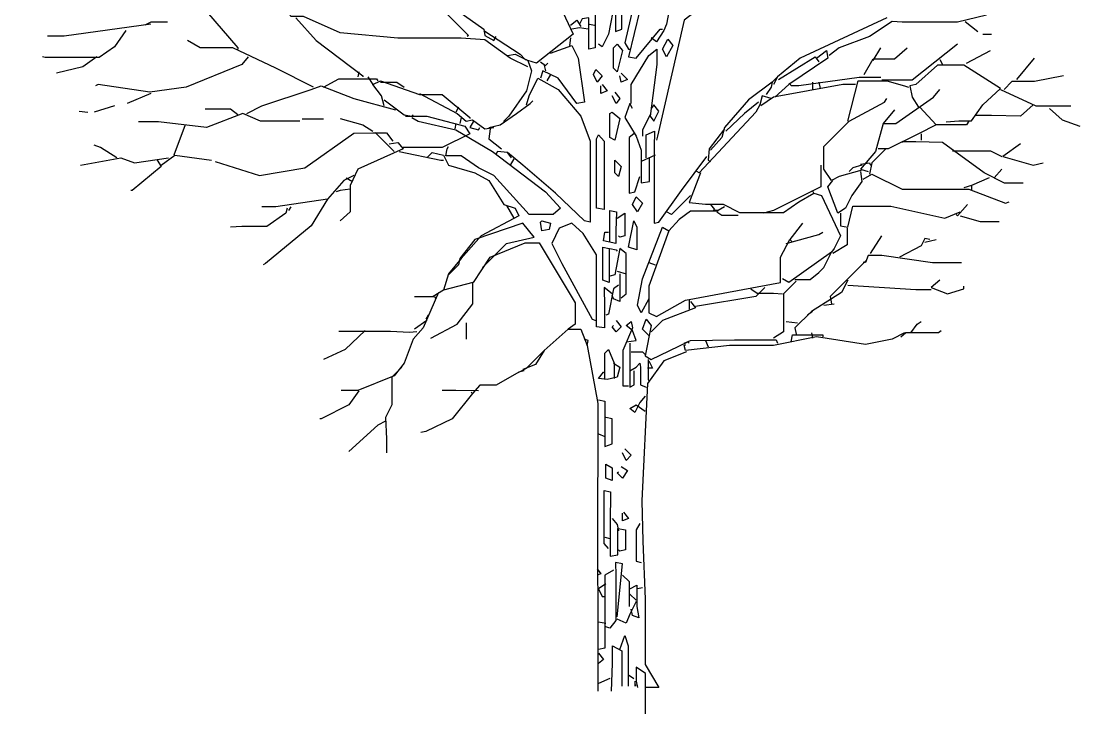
# Model space of a CAD drawing. Header units: inches. Extents: x 22 to 131, y 14 to 165.
# Drawn here: x 22.3 to 120.3, y 14 to 78 of the extents above; entities that cross this region are included whole.
import ezdxf

# ---------------------------------------------------------------- set-up
doc = ezdxf.new("R2010")
doc.units = ezdxf.units.IN
doc.header["$MEASUREMENT"] = 0
doc.layers.add('Standard', color=7, linetype='Continuous')

# ---------------------------------------------------------------- blocks, each defined once
blk = doc.blocks.new('A$C13CE6FD1')
at = {"layer": 'Standard', "color": 3, "linetype": 'Continuous'}
for points in [[(27.417, 78.925), (34.533, 78.925), (37.683, 77.933), (38.5, 76.767), (38.733, 76.3), (39.9, 76.3), (41.533, 74.9), (41.533, 73.383), (43.867, 72.45), (47.017, 69.883), (49.467, 66.383), (51.1, 62.883), (47.717, 60.2), (46.9, 60.433)], [(60.316, 76.883), (59.617, 75.95), (58.45, 71.75), (57.283, 65.1), (56.233, 60.783), (56.933, 60.667), (59.15, 63.35), (59.383, 63.35)], [(29.283, 74.55), (29.4, 73.617), (30.566, 72.683), (31.5, 71.867), (32.2, 71.167), (34.066, 69.533), (35.117, 69.067), (36.05, 68.833), (38.733, 66.267), (42.816, 63.35), (42.933, 62.767), (43.75, 62.3), (43.983, 62.65)], [(61.367, 72.333), (59.733, 63.817), (59.5, 63.233), (58.8, 62.183), (58.333, 62.533)], [(57.05, 69.767), (56.467, 69.183), (55.533, 68.95), (54.367, 62.883), (53.783, 61.717), (53.433, 61.95)], [(0, 68.833), (6.3, 65.683), (16.333, 65.1), (17.15, 64.983), (20.066, 61.6), (20.066, 61.483)], [(53.142, 67.083), (53.142, 61.6), (52.558, 61.483), (52.558, 64.4), (51.917, 64.283), (51.683, 63.817)], [(57.517, 66.967), (56.933, 66.617), (55.883, 62.067), (56.233, 61.483), (56.35, 61.483)], [(46.9, 59.85), (45.267, 60.667), (42.933, 62.358), (40.717, 62.504), (34.883, 62.504), (29.517, 63), (26.133, 64.517), (24.967, 64.517), (24.383, 65.683), (25.083, 66.208), (28.233, 66.063), (31.15, 66.063), (34.417, 64.867), (39.316, 64.867), (41.417, 62.767), (41.3, 62.65)], [(55.008, 64.867), (55.008, 63.117), (55.592, 63.35), (55.592, 65.1), (55.183, 64.983), (55.008, 64.867)], [(62.417, 64.983), (61.367, 64.167), (58.917, 53.433), (58.8, 53.083)], [(12.017, 63.817), (3.967, 62.708), (2.45, 62.708)], [(13.533, 63.992), (12.017, 63.992), (11.433, 63.7)], [(25.433, 64.4), (27.3, 62.3), (31.617, 59.033), (31.617, 58.917)], [(50.867, 63.7), (51.45, 64.167), (51.8, 63.583)], [(52.617, 63.817), (53.083, 63.7)], [(80.15, 64.4), (72.1, 60.667), (70, 58.917), (69.65, 58.217)], [(89.367, 64.633), (86.683, 63.992), (81.55, 63.992), (80.617, 64.05), (78.517, 62.65), (75.717, 61.6), (74.783, 60.9)], [(87.383, 64.05), (88.55, 63.117)], [(9.683, 63.233), (8.633, 61.717), (7.233, 60.725), (2.217, 60.725), (1.983, 60.783)], [(42.816, 63.233), (46.2, 61.017), (46.667, 60.55), (46.783, 60.55)], [(52.5, 63.35), (51.683, 63.467), (50.983, 63.35)], [(89.017, 62.883), (89.833, 62.883)], [(27.066, 57.983), (23.566, 59.733), (19.6, 61.6), (16.566, 61.6), (15.4, 62.3)], [(49, 61.133), (50.983, 61.833), (51.566, 60.667), (52.15, 56.583), (51.45, 56.467), (49.7, 58.8), (48.3, 59.5), (48.066, 58.8)], [(50.867, 62.533), (50.75, 61.833)], [(55.183, 61.95), (55.65, 61.367), (55.183, 59.383), (54.833, 59.733), (54.833, 61.6), (55.183, 61.95)], [(59.85, 62.417), (60.316, 61.833), (59.733, 60.783), (59.383, 61.483), (59.85, 62.417)], [(86.683, 61.95), (82.483, 58.625), (79.683, 58.625)], [(7, 60.783), (5.717, 59.85), (3.267, 59.267)], [(21, 60.783), (20.417, 60.083), (15.283, 57.983), (11.9, 57.517), (7.117, 58.217), (6.883, 58.1)], [(45.033, 60.9), (45.733, 61.017), (46.9, 60.433), (47.25, 59.5), (46.783, 57.633), (45.15, 55.3), (44.683, 54.833), (44.683, 54.717)], [(56.467, 56.467), (56.467, 58.217), (58.1, 60.9), (58.858, 61.483), (58.858, 60.083), (58.217, 55.3), (58.566, 54.833), (59.033, 55.767), (58.566, 56.35), (58.333, 56)], [(73.617, 60.667), (74.55, 61.367), (74.667, 60.667), (71.05, 58.217), (69.767, 57.05)], [(70.117, 58.683), (73.5, 60.783), (73.85, 60.317)], [(78.05, 59.15), (78.867, 60.608), (80.85, 60.608), (82.017, 61.6)], [(78.867, 60.433), (79.566, 61.6)], [(87.5, 60.2), (89.717, 61.367)], [(48.066, 60.317), (48.533, 59.967), (48.767, 60.2)], [(48.417, 59.967), (48.533, 59.5)], [(85.633, 54.775), (86.8, 54.863), (87.967, 54.863), (89.017, 56.35), (90.65, 57.867), (87.267, 60.025), (84.816, 60.025), (82.833, 58.217), (82.25, 58.1), (82.483, 57.05), (83.066, 56.117)], [(85.05, 60.55), (85.283, 60.083)], [(92.167, 58.683), (93.8, 60.667)], [(31.267, 59.383), (31.15, 58.917)], [(32.083, 58.917), (32.55, 58.217)], [(46.783, 56.35), (47.017, 57.167), (47.833, 58.8), (49.7, 57.75), (51.8, 55.3), (52.675, 52.967), (52.675, 45.5), (52.15, 45.617), (49.467, 48.183), (46.433, 50.75), (45.033, 51.917)], [(49, 59.15), (48.65, 58.567)], [(53.2, 59.617), (53.783, 59.033), (53.316, 58.45), (52.967, 59.15), (53.2, 59.617)], [(55.533, 59.267), (56.117, 58.683), (55.533, 58.45), (55.417, 59.033)], [(70, 58.917), (69.533, 58.45), (69.417, 57.983), (68.95, 57.283)], [(79.566, 58.858), (77.583, 58.858), (71.983, 58.1), (71.283, 58.1), (71.167, 58.333)], [(96.483, 59.033), (93.8, 58.508), (91.7, 58.508), (91, 57.75)], [(20.883, 55.533), (22.283, 56.233), (26.833, 57.75), (27.767, 58.1), (30.8, 56.933), (34.65, 55.883)], [(28, 57.983), (29.4, 58.742), (32.9, 58.742), (33.017, 58.567)], [(33.6, 56.233), (33.367, 57.167), (32.55, 58.217), (33.25, 58.567), (36.867, 57.283), (38.967, 57.283), (41.533, 55.183), (41.533, 55.067)], [(33.25, 58.45), (34.767, 58.45), (35.467, 57.983)], [(53.783, 58.217), (54.25, 57.633), (53.667, 57.4), (53.667, 58.1)], [(69.533, 58.45), (67.316, 56.817), (65.1, 54.25), (64.867, 53.317), (63.816, 52.15)], [(77.233, 58.217), (76.066, 58.217), (69.65, 57.05), (68.483, 56.233)], [(73.267, 58.45), (73.267, 57.75)], [(73.85, 58.45), (73.967, 57.867)], [(76.533, 54.833), (77.467, 58.567), (80.267, 58.567)], [(80.15, 58.567), (81.783, 58.1), (82.133, 57.983)], [(12.017, 57.4), (9.8, 56.467)], [(36.867, 57.4), (40.367, 55.533), (41.183, 54.833), (41.767, 54.95), (42.933, 54.133), (43.75, 54.25)], [(54.95, 57.517), (55.417, 56.933), (55.066, 56.467), (54.717, 57.167)], [(69.417, 56.933), (68.6, 57.167), (68.367, 56.35), (68.017, 55.65), (62.767, 50.05), (62.533, 50.167)], [(77.816, 50.283), (75.717, 49.7), (75.017, 49.35), (74.316, 50.4), (74.316, 52.5), (76.65, 54.833), (79.917, 56.583), (80.15, 56.933)], [(79.8, 54.6), (80.967, 54.6), (84.467, 57.05), (85.05, 57.75)], [(90.65, 57.75), (93.917, 56.233), (95.783, 56.233), (97.183, 56.233)], [(8.633, 56.233), (6.767, 55.65)], [(20.066, 55.417), (19.367, 55.942), (17.033, 55.942)], [(33.6, 56.817), (35.467, 55.417), (36.167, 55.3), (36.283, 55.417)], [(40.483, 56.117), (40.25, 55.65)], [(43.283, 54.25), (44.333, 54.483), (45.85, 55.533), (47.133, 56.467), (47.367, 56.7)], [(56.583, 56), (56.35, 56.467), (55.883, 55.183), (56.933, 53.433), (57.4, 52.15), (57.4, 49.117), (58.158, 49.233), (58.158, 51.45)], [(68.25, 56.583), (66.967, 55.533), (65.217, 53.9)], [(80.85, 55.883), (79.8, 54.6), (79.1, 52.033), (77.7, 50.4), (78.4, 50.167)], [(83.183, 56.117), (84.7, 54.483), (83.066, 53.667), (80.267, 52.267), (79.333, 52.267)], [(93.683, 56.35), (92.517, 55.3), (89.833, 55.358), (88.316, 55.358)], [(95.2, 56), (96.367, 54.95), (98, 54.367)], [(5.367, 55.767), (6.183, 55.65)], [(25.783, 54.833), (22.167, 54.833), (20.533, 55.533), (17.15, 54.25), (12.717, 54.775), (10.85, 54.775)], [(28, 55.008), (26.017, 55.008)], [(29.517, 55.067), (31.617, 54.483), (32.55, 53.9)], [(35.583, 55.3), (37.566, 55.3), (41.066, 54.367), (41.533, 53.667), (38.967, 52.383), (35.35, 52.383)], [(36.167, 55.183), (36.75, 54.833), (40.25, 54.017), (43.633, 52.033), (48.533, 48.3), (49.933, 46.783), (49.233, 46.2), (47.017, 46.2), (43.75, 49.817), (42.35, 50.517), (40.717, 51.625), (39.316, 51.625), (39.433, 52.267), (39.55, 52.5)], [(40.717, 55.183), (40.6, 54.6)], [(54.717, 55.65), (55.417, 55.067), (54.95, 53.083), (54.483, 53.317), (54.483, 55.533), (54.717, 55.65)], [(58.217, 55.417), (57.517, 54.017), (57.517, 53.433)], [(15.167, 54.483), (14.117, 51.683)], [(40.25, 54.6), (40.133, 54.133)], [(41.883, 54.833), (41.533, 54.25), (42.35, 54.017), (42.467, 54.25)], [(43.4, 54.133), (43.283, 53.2), (44.45, 52.267)], [(57.867, 51.45), (57.867, 53.55), (58.625, 53.9), (58.596, 52.383), (58.596, 45.383), (59.033, 45.5), (61.133, 48.417), (63.467, 51.567)], [(65.1, 54.133), (63.7, 52.267), (63.583, 51.217), (63.816, 51.1)], [(87.733, 54.833), (87.5, 54.483), (84.7, 54.483)], [(17.967, 51.1), (22.05, 49.817), (26.25, 50.517), (30.8, 53.725), (32.55, 53.754), (33.833, 53.754), (34.417, 52.967)], [(32.783, 53.783), (34.533, 52.033)], [(53.433, 53.55), (53.958, 52.967), (53.958, 46.667), (53.258, 46.783), (53.258, 53.2), (53.433, 53.55)], [(56.7, 53.667), (56.292, 53.317), (56.292, 48.183), (56.816, 48.3), (57.283, 49.7)], [(83.3, 53.667), (83.3, 53.083)], [(8.867, 51.45), (7.35, 52.383), (6.767, 52.617)], [(34.066, 52.733), (34.883, 52.85), (35.35, 52.267), (31.15, 50.4), (30.45, 48.883), (30.45, 46.433), (29.517, 45.617)], [(35, 52.033), (38.85, 51.217), (39.083, 51.217)], [(45.383, 51.45), (45.033, 51.917), (44.1, 52.033), (43.983, 51.8)], [(80.033, 52.267), (78.75, 50.983), (78.517, 49.933)], [(90.066, 49.583), (89.133, 50.05), (85.283, 52.85), (82.833, 52.908), (81.55, 52.908), (81.55, 52.85)], [(86.217, 52.092), (89.717, 52.092), (90.767, 51.567)], [(92.517, 52.733), (90.883, 51.567), (93.683, 50.75), (94.617, 50.983)], [(5.483, 50.75), (9.217, 51.45), (10.5, 50.983), (13.65, 51.45)], [(12.6, 51.217), (12.95, 50.633), (10.267, 48.417), (10.15, 48.417)], [(12.95, 50.75), (14.233, 51.683), (17.617, 51.217)], [(37.566, 51.45), (38.033, 51.917), (39.083, 51.683), (39.55, 50.75), (42, 50.05), (43.283, 49.35), (44.683, 47.133), (45.733, 46.783), (46.083, 46.083), (42.583, 44.217), (40.717, 42.117), (39.55, 40.717), (39.083, 39.2)], [(45.617, 51.333), (45.267, 50.75)], [(54.95, 51.217), (55.533, 50.633), (55.3, 49.7), (54.95, 50.05), (54.95, 51.217)], [(58.683, 51.683), (57.4, 51.1)], [(77.7, 50.867), (78.517, 50.983), (78.633, 50.75)], [(62.883, 50.05), (61.833, 47.308), (63.35, 47.163), (64.983, 47.163), (66.5, 46.375), (70.583, 46.375), (71.983, 47.367), (73.383, 48.183), (73.267, 48.417)], [(74.025, 50.75), (74.025, 48.767), (69.65, 46.55), (68.717, 46.317)], [(77.7, 50.167), (77.816, 49.233), (76.883, 47.95), (76.3, 46.783), (75.6, 46.317), (74.667, 48.767), (75.133, 49.35)], [(77.816, 50.75), (77, 50.517), (76.65, 50.167)], [(90.767, 50.4), (90.066, 49.583), (91, 49.117), (92.75, 49.117)], [(30.8, 49.817), (29.867, 49.35), (28.35, 47.6), (23.566, 46.9), (22.283, 46.9)], [(30.1, 49.583), (30.683, 49.233)], [(77.933, 49.467), (78.75, 49.933), (81.55, 48.533), (87.733, 48.533), (91.117, 47.25), (91.467, 47.367)], [(89.6, 49.583), (87.967, 48.883), (87.267, 48.65)], [(30.45, 48.533), (29.517, 48.417), (29.167, 48.3)], [(73.383, 48.183), (74.083, 47.95), (75.833, 44.217), (75.25, 43.05), (75.017, 42.7)], [(87.967, 48.883), (87.967, 48.417)], [(28.35, 47.6), (26.833, 45.15), (22.633, 41.65), (22.4, 41.533)], [(56.933, 47.833), (57.517, 47.25), (57.05, 46.433), (56.583, 47.133), (56.933, 47.833)], [(61.95, 47.95), (60.2, 46.2), (59.733, 46.433)], [(63.816, 47.133), (64.167, 46.667)], [(87.617, 47.133), (86.683, 46.083), (86.566, 46.2)], [(24.617, 46.783), (24.5, 46.317), (22.75, 45.092), (20.417, 45.092), (19.367, 45.033)], [(24.967, 46.9), (24.733, 46.55)], [(44.917, 47.017), (45.617, 45.85)], [(54.483, 43.633), (54.483, 46.55), (55.125, 46.433), (55.037, 44.683), (55.037, 43.517), (53.9, 43.75), (54.017, 44.567), (54.367, 44.567)], [(55.183, 45.85), (55.883, 46.317), (55.883, 44.217), (55.417, 44.1), (55.3, 44.217)], [(64.517, 46.492), (61.95, 46.492), (60.9, 45.733), (59.967, 44.683)], [(65.1, 46.9), (64.517, 46.55), (64.05, 46.55)], [(64.4, 46.433), (64.867, 46.142), (66.383, 46.142)], [(75.833, 46.317), (75.833, 45.15), (76.533, 45.033), (77, 46.958), (80.5, 46.958), (85.517, 45.85), (86.917, 46.433)], [(86.917, 46.083), (88.783, 45.558), (90.533, 45.558)], [(42.7, 41.3), (44.917, 43.517), (47.483, 44.1), (46.433, 45.383), (42, 43.867), (40.6, 42.117), (40.483, 41.533), (39.55, 40.6)], [(48.183, 45.617), (49, 45.383), (48.883, 44.8), (48.183, 44.683), (48.066, 45.5), (48.183, 45.617)], [(54.717, 38.85), (53.958, 39.433), (53.987, 37.683), (53.987, 35.7), (53.258, 35.817), (53.258, 42.467), (52.033, 44.45), (50.983, 45.383), (49.816, 44.917), (49.117, 43.517), (50.05, 41.65), (52.85, 36.517), (53.2, 36.4)], [(56.7, 45.617), (56.992, 45.033), (56.992, 42.933), (56.233, 43.167), (56.7, 45.617)], [(72.333, 45.383), (71.167, 43.867), (71.4, 43.633)], [(58.1, 38.383), (57.4, 37.1), (57.05, 37.8), (57.517, 40.25), (59.383, 45.033), (59.967, 44.683), (58.1, 39.55), (58.1, 37.1), (58.8, 36.75), (61.483, 38.267), (70.292, 39.9), (70.292, 42.233), (71.167, 43.867)], [(70.816, 43.517), (73.85, 44.333), (74.2, 44.567)], [(76.475, 44.917), (76.475, 43.4), (75.133, 42.583)], [(78.633, 42.583), (79.683, 44.217)], [(41.883, 39.9), (43.4, 42.233), (46.667, 43.575), (47.95, 43.575), (51.275, 38.033), (51.275, 36.05), (50.633, 35.583)], [(54.425, 43.05), (54.425, 39.9), (53.842, 40.133), (53.842, 43.167), (54.425, 43.05)], [(84.117, 43.867), (83.65, 43.983), (83.3, 43.283), (81.316, 42.233)], [(83.65, 43.633), (84.7, 43.867)], [(55.533, 38.5), (56, 38.85), (56, 42.583), (55.417, 43.05), (54.95, 40.6), (54.483, 40.483)], [(54.483, 43.05), (55.066, 42.933), (55.183, 42.817)], [(71.633, 40.192), (73.033, 40.192), (73.85, 40.833), (74.316, 41.3), (75.017, 42.7), (71.05, 39.9), (70.467, 40.25)], [(87.033, 41.708), (84.35, 41.708), (79.683, 42.408), (78.4, 42.408), (78.167, 41.767), (77.933, 41.767)], [(58.1, 41.767), (58.683, 41.533)], [(78.283, 42), (77.933, 41.65), (75.833, 39.55), (74.9, 38.617), (75.017, 37.917)], [(55.417, 40.717), (55.417, 38.15), (54.833, 38.383), (54.717, 38.733)], [(55.183, 40.95), (56, 40.717)], [(37.917, 34.767), (40.367, 36.05), (41.825, 37.917), (41.825, 39.9), (39.083, 39.2), (38.15, 38.617)], [(55.3, 39.667), (54.833, 39.317), (54.367, 36.983), (54.133, 36.867)], [(68.833, 39.433), (68.017, 38.617), (62.417, 37.683)], [(67.55, 39.317), (68.133, 38.908), (69.65, 38.908), (70.467, 38.85)], [(71.75, 40.017), (70.583, 38.85), (70.583, 35.35), (69.65, 34.767)], [(76.533, 40.133), (75.95, 38.967), (73.15, 37.217), (71.633, 35.7), (71.75, 35.117)], [(76.533, 39.667), (82.833, 39.258), (84.233, 39.258)], [(85.05, 40.133), (84.233, 39.433), (85.75, 38.85), (87.267, 39.317), (87.267, 39.55)], [(38.617, 38.967), (37.217, 35.7), (36.283, 34.65), (35.467, 32.433), (34.533, 31.267), (31.15, 29.925), (29.633, 29.925)], [(36.4, 38.617), (38.267, 38.617), (38.383, 38.383)], [(61.833, 38.267), (61.833, 37.45)], [(61.95, 38.15), (62.417, 37.567), (59.383, 36.4), (58.333, 35.35)], [(74.316, 37.8), (75.25, 37.917)], [(37.566, 36.4), (36.4, 35.583)], [(37.683, 36.867), (37.45, 36.517)], [(55.066, 36.4), (55.533, 35.817), (55.066, 35.35), (54.717, 35.817), (54.833, 35.933)], [(56, 34.417), (56.933, 34.533), (56.583, 35.467), (56, 35.933), (56.467, 36.283), (56.583, 35.7), (55.708, 33.6), (55.708, 30.333), (56.233, 30.333)], [(58.1, 35), (57.517, 35.583), (57.867, 36.517), (58.333, 35.933), (57.75, 33.133), (58.333, 32.783), (61.717, 34.417), (61.833, 34.3)], [(70.816, 36.283), (71.867, 36.167)], [(73.267, 37.217), (72.8, 36.867)], [(82.367, 35.233), (82.95, 36.05), (83.3, 36.283)], [(31.85, 35.467), (29.983, 33.717), (28, 32.783)], [(36.633, 35.35), (35.933, 35.292), (34.183, 35.379), (30.917, 35.365), (29.4, 35.365)], [(41.183, 36.167), (41.183, 34.65)], [(46.083, 31.617), (46.783, 31.967), (48.417, 33.6), (50.633, 35.583), (51.8, 35.583), (52.383, 34.067), (52.5, 34.533), (52.15, 34.65)], [(81.433, 34.883), (81.9, 35.292), (84.933, 35.292), (85.167, 35.467)], [(56.35, 34.3), (56.35, 30.217), (56.758, 30.45), (56.758, 31.733)], [(81.783, 35.233), (80.617, 34.65), (78.167, 34.183), (73.617, 34.883), (69.65, 34.067), (68.95, 34.067), (65.566, 34.067), (61.483, 33.6), (61.367, 34.067), (61.483, 34.183)], [(61.367, 34.3), (61.95, 34.533), (66.033, 34.592), (69.883, 34.592), (70, 34.3)], [(63.35, 34.533), (63.583, 33.95)], [(71.283, 34.417), (71.4, 35.058), (74.2, 35.058), (74.2, 34.883)], [(73.15, 35.233), (73.267, 34.767)], [(48.417, 33.6), (47.6, 32.317), (46.433, 31.85)], [(52.383, 34.067), (53.375, 28.7), (53.346, 15.05), (53.389, 8.633), (53.389, 2.1)], [(54.017, 31.033), (54.017, 33.367), (54.367, 33.717), (54.892, 32.433), (54.892, 31.033)], [(56.467, 33.483), (57.517, 33.483), (57.75, 33.25)], [(61.6, 33.483), (59.5, 32.667), (57.983, 30.567), (57.458, 19.717), (57.546, 15.983), (57.764, 10.617), (57.764, 4.55), (59.033, 2.45), (57.867, 2.45)], [(54.833, 32.433), (55.417, 32.083), (55.183, 31.15), (54.25, 30.917), (53.433, 31.033), (53.9, 31.617), (54.017, 31.617)], [(56.35, 31.733), (56.933, 32.083), (57.283, 32.433), (57.342, 32.083), (57.342, 30.45), (57.867, 30.217)], [(58.1, 32.667), (58.45, 31.967), (57.983, 31.967)], [(58.042, 32.783), (58.042, 30.917), (58.1, 30.8)], [(35.233, 32.083), (34.3, 31.15), (34.3, 28.583), (33.717, 27.417), (33.833, 25.433), (33.833, 24.15)], [(46.55, 31.733), (46.083, 31.617), (43.983, 30.392), (42.467, 30.392), (41.767, 29.633), (41.65, 29.75)], [(31.267, 29.867), (30.333, 28.583), (27.767, 27.3), (27.65, 27.3)], [(41.767, 29.633), (39.9, 27.3), (37.45, 26.133), (36.983, 26.017)], [(42.35, 29.867), (40.25, 29.925), (38.967, 29.925)], [(57.75, 29.4), (57.283, 28.817), (56.816, 27.883), (56.35, 28.233), (56.933, 28.583), (57.75, 28)], [(53.433, 29.05), (54.017, 28.933), (54.017, 24.733), (54.717, 24.967), (54.717, 27.3), (54.133, 27.417)], [(33.717, 27.067), (33.017, 26.717), (30.333, 24.267)], [(53.433, 25.9), (54.017, 25.667)], [(55.883, 24.5), (56.467, 23.917), (56, 23.45), (55.65, 24.15)], [(54.133, 23.1), (54.717, 22.75), (54.717, 21.583), (54.133, 21.817), (54.133, 23.1)], [(55.533, 22.867), (56.117, 22.517), (55.65, 21.817), (55.183, 22.283), (55.3, 22.4)], [(54.367, 15.283), (53.958, 15.75), (53.958, 20.65), (54.542, 20.533), (54.512, 17.617), (54.512, 14.583), (55.242, 14.7), (55.242, 17.15), (55.941, 17.033), (55.941, 15.167), (55.417, 15.05), (55.3, 15.167)], [(55.767, 18.667), (56.233, 18.083), (55.65, 17.85), (55.65, 18.55)], [(54.717, 18.083), (55.183, 17.5), (55.3, 16.917)], [(57.283, 17.617), (56.933, 17.033), (56.933, 14.117), (57.4, 14)], [(54.017, 16.333), (54.483, 16.217)], [(55.183, 8.983), (55.65, 13.883), (55.008, 14), (55.037, 12.833), (55.037, 8.633), (54.483, 7.933), (54.133, 8.05)], [(53.316, 13.417), (53.667, 12.95), (53.316, 12.833)], [(54.833, 13.3), (54.017, 12.833), (54.017, 6.067), (53.433, 5.95)], [(55.65, 12.833), (56.292, 12.25), (56.292, 9.917)], [(54.133, 12.017), (53.433, 11.55), (53.783, 10.85), (54.017, 10.85)], [(56.35, 11.55), (56.992, 11.9), (56.992, 9.917), (57.167, 8.867), (56.583, 9.1), (56.467, 9.683)], [(56.35, 11.083), (56.933, 10.5)], [(57.517, 11.667), (57.05, 11.55)], [(56.933, 10.383), (56.35, 9.217), (56, 8.4), (55.183, 8.75)], [(53.433, 8.517), (54.133, 8.4)], [(55.417, 5.95), (55.883, 7.233), (56.175, 6.3), (56.175, 2.567)], [(54.658, 2.1), (54.746, 4.667), (54.746, 6.3), (55.592, 5.833), (55.592, 2.567)], [(53.433, 5.6), (53.9, 5.017), (53.433, 4.667)], [(57.808, 0), (57.808, 3.733), (56.933, 4.317), (56.933, 3.033), (57.05, 2.45)], [(54.483, 3.267), (53.433, 2.8)], [(56.233, 3.617), (56.7, 3.267)], [(56.816, 3.033), (56.816, 2.567), (56.933, 2.683)]]:
    blk.add_lwpolyline(points, dxfattribs=at)

msp = doc.modelspace()

# ---------------------------------------------------------------- block references
msp.add_blockref('A$C13CE6FD1', (22.32, 13.962))

doc.saveas('drawing.dxf')
